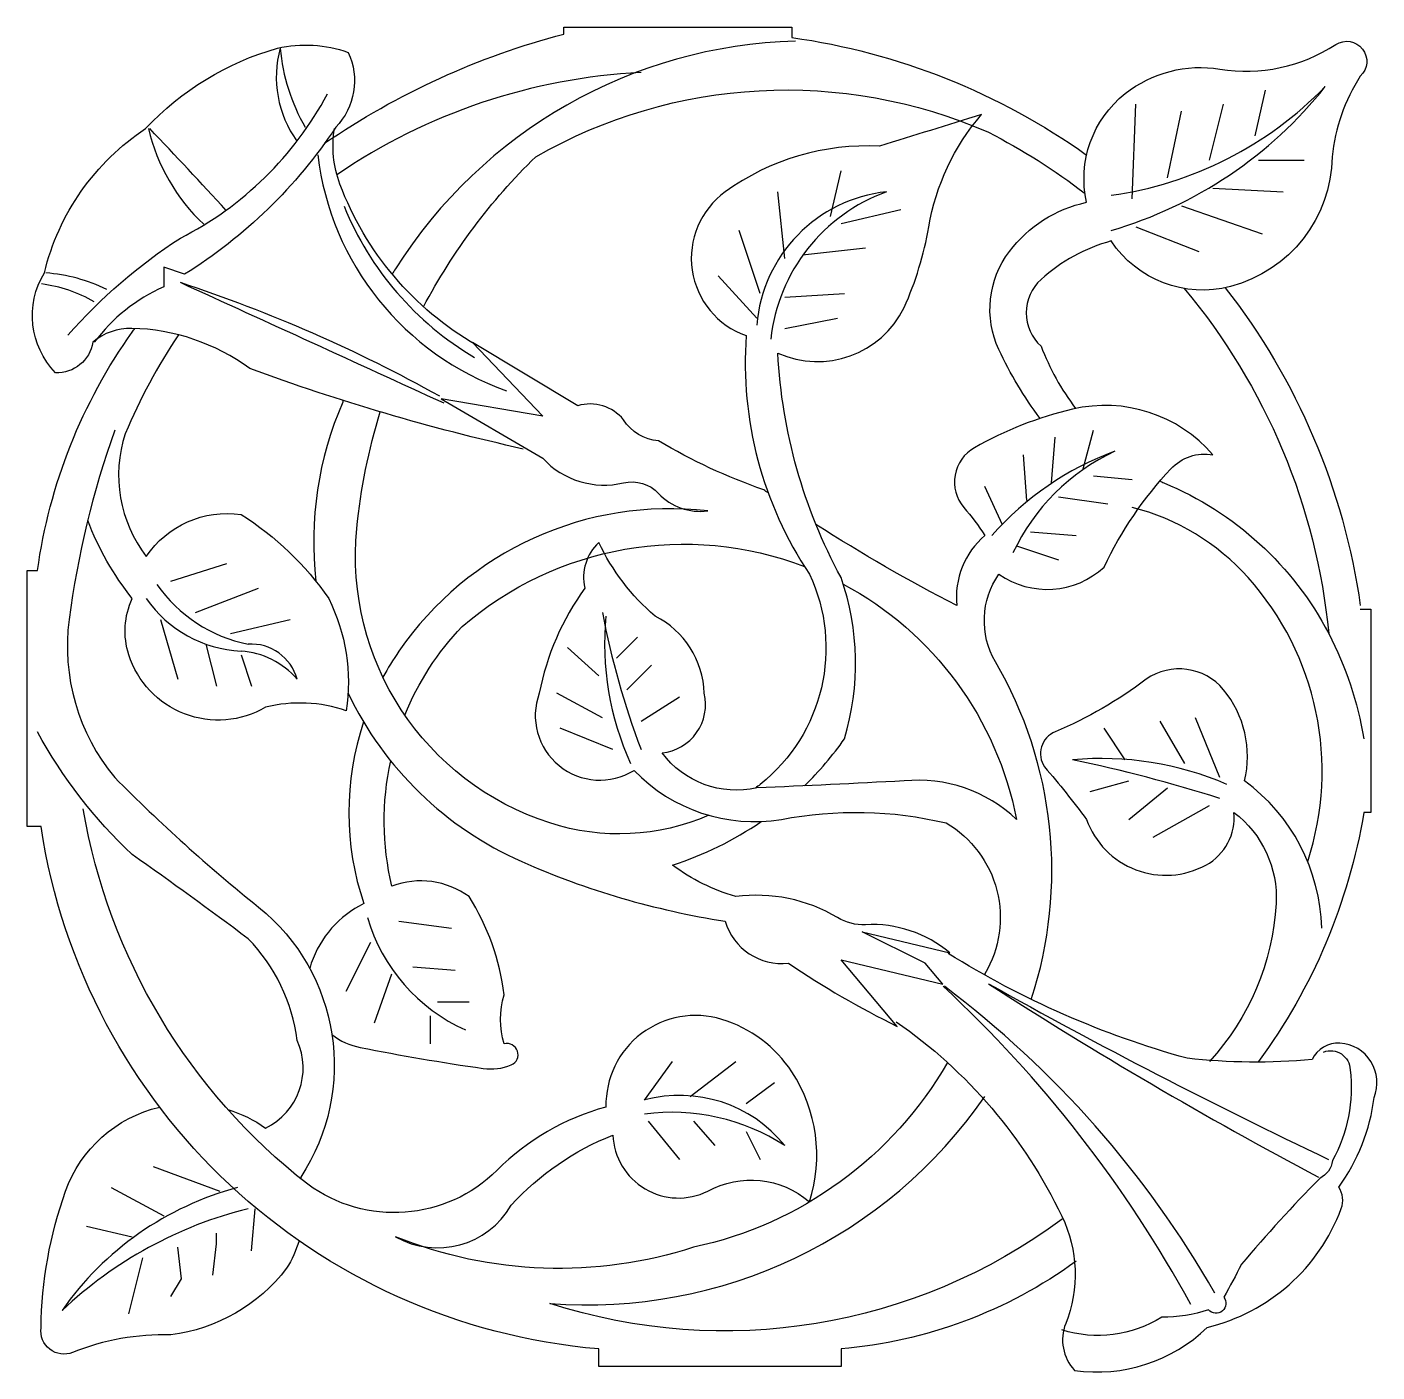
# Model space of a CAD drawing. Extents: x -101.27 to -92.24, y 60.53 to 69.53.
import ezdxf

# ---------------------------------------------------------------- set-up
doc = ezdxf.new("R2010")
doc.units = 0
doc.header["$MEASUREMENT"] = 0
doc.layers.add('ADP1DETAIL', color=7, linetype='CONTINUOUS')

msp = doc.modelspace()

# ---------------------------------------------------------------- linework, layer by layer
at = {"layer": 'ADP1DETAIL'}
for p, q in [((-93.0519, 68.7999), (-92.9815, 69.1049)), ((-93.8738, 68.3776), (-93.8503, 69.0111)), ((-93.6389, 68.5184), (-93.545, 68.9641)), ((-93.3572, 68.6357), (-93.2632, 69.0111)), ((-93.0284, 68.6357), (-92.7232, 68.6357)), ((-95.8931, 68.2603), (-95.8227, 68.5653)), ((-96.1984, 67.9788), (-96.2453, 68.4245)), ((-93.3337, 68.448), (-92.8641, 68.4245)), ((-95.8227, 68.2134), (-95.4235, 68.3072)), ((-93.545, 68.3307), (-93.0049, 68.143)), ((-96.3628, 67.7442), (-96.5036, 68.1665)), ((-93.8503, 68.1899), (-93.4276, 68.0257)), ((-96.081, 68.0023), (-95.6583, 68.0492)), ((-96.3862, 67.58), (-96.6445, 67.8615)), ((-96.1984, 67.7207), (-95.7992, 67.7442)), ((-96.1984, 67.5096), (-95.8462, 67.58)), ((-94.4138, 66.4773), (-94.3903, 66.7823)), ((-94.2025, 66.5712), (-94.132, 66.8292)), ((-94.5782, 66.36), (-94.6017, 66.665)), ((-94.132, 66.5242), (-93.8738, 66.5008)), ((-94.7426, 66.1958), (-94.86, 66.4539)), ((-94.3669, 66.3835), (-94.0381, 66.3365)), ((-94.5547, 66.1489), (-94.2494, 66.1254)), ((-94.6486, 66.055), (-94.3669, 65.9612)), ((-100.3076, 65.8204), (-99.9319, 65.9377)), ((-100.1432, 65.6093), (-99.7206, 65.7735)), ((-100.378, 65.5623), (-100.2606, 65.1635)), ((-99.9084, 65.4685), (-99.5092, 65.5623)), ((-97.3255, 65.3043), (-97.1846, 65.445)), ((-100.0728, 65.3981), (-100.0023, 65.1166)), ((-99.838, 65.3277), (-99.7675, 65.1166)), ((-97.4429, 65.187), (-97.6542, 65.3747)), ((-97.255, 65.0931), (-97.0907, 65.2574)), ((-97.4194, 64.9054), (-97.7247, 65.0697)), ((-97.1611, 64.882), (-96.9028, 65.0462)), ((-93.5215, 64.6005), (-93.6859, 64.882)), ((-93.2867, 64.5066), (-93.4511, 64.9054)), ((-97.349, 64.6943), (-97.7012, 64.8351)), ((-93.9207, 64.6239), (-94.0616, 64.8351)), ((-94.1555, 64.4128), (-93.8972, 64.4832)), ((-93.8972, 64.2251), (-93.6389, 64.4362)), ((-93.7329, 64.1078), (-93.3572, 64.3189)), ((-98.7813, 63.5447), (-98.4291, 63.4978)), ((-99.1335, 63.0755), (-98.9692, 63.404)), ((-98.9457, 62.8644), (-98.8283, 63.1928)), ((-98.6874, 63.2397), (-98.4056, 63.2163)), ((-98.523, 63.0051), (-98.3117, 63.0051)), ((-98.57, 62.7236), (-98.57, 62.9113)), ((-97.1376, 62.3482), (-96.9498, 62.6063)), ((-96.8324, 62.3717), (-96.5271, 62.6063)), ((-96.4567, 62.3248), (-96.2688, 62.4655)), ((-97.1141, 62.2075), (-96.9028, 61.9494)), ((-96.8089, 62.2075), (-96.668, 62.0432)), ((-96.4567, 62.1371), (-96.3628, 61.9494)), ((-100.425, 61.9025), (-99.9789, 61.7383)), ((-100.7068, 61.7617), (-100.3545, 61.574)), ((-99.7675, 61.3394), (-99.744, 61.621)), ((-100.8711, 61.5037), (-100.5659, 61.4333)), ((-100.0023, 61.3864), (-100.0023, 61.4567)), ((-100.2371, 61.1517), (-100.2606, 61.3629)), ((-100.0258, 61.1752), (-100.0023, 61.3864)), ((-100.5894, 60.9171), (-100.4954, 61.2925)), ((-100.3076, 61.0344), (-100.2371, 61.1517))]:
    msp.add_line(p, q, dxfattribs=at)
for points in [[(-99.2783, 68.7492, -0.085952), (-97.6777, 69.4803), (-97.6777, 69.5272), (-96.1514, 69.5272), (-96.1514, 69.4568, -0.120462), (-94.1792, 68.6703, 0.868472)], [(-97.9501, 66.7038, -0.03295), (-99.7797, 67.242, 0.1539), (-100.5691, 67.5111, 0.185003), (-100.8292, 67.4183, -0.380844), (-101.0799, 67.2141, -0.339338), (-101.1542, 67.8822, -0.189647), (-100.4762, 68.8473, -0.13704), (-99.594, 69.3855, -0.140461), (-99.1203, 69.3576, -0.307294), (-99.2039, 68.8566, -0.107193), (-100.2162, 67.873), (-100.3555, 67.9194), (-100.3555, 67.7894, 0.127236), (-100.8199, 67.4183, 1.999674)], [(-96.1279, 69.4334, 0.249738), (-98.8048, 67.9084, 0.003962), (-98.8263, 67.8737, 0.412768)], [(-94.4907, 66.9082, -0.050904), (-94.766, 67.3688, -0.27885), (-94.6956, 68.0257, -0.178743), (-94.179, 68.3542, -0.288559), (-93.9207, 69.0814, -0.210125), (-93.2867, 69.2457, 0.186937), (-92.5118, 69.4099, -0.920251), (-92.3475, 69.1987, 0.119061), (-92.5353, 68.6592, -0.33594), (-93.2163, 67.7911, -0.321606), (-94.0146, 68.0961, 0.115566), (-94.4843, 67.838, 0.4455), (-94.4843, 67.3923, 0.069663), (-94.2528, 66.9745, -0.175908)], [(-97.1611, 69.2222, 0.138273), (-99.1964, 68.5388, 0.24841)], [(-100.9963, 67.4647, -0.069278), (-100.2441, 68.1142, 0.153287), (-99.2596, 69.0793, -0.599188)], [(-98.6165, 67.6552, -0.078288), (-97.8655, 68.6592, -0.237516), (-94.8365, 68.8234, -0.045368), (-94.1897, 68.4135, 0.908042)], [(-96.0669, 64.4504, 0.046168), (-95.7992, 64.7647, 0.157555), (-95.8227, 65.8439, -0.111825), (-96.2453, 67.3454, 0.40424), (-95.4, 67.6503, 0.062304), (-95.2357, 68.1899, -0.13452), (-94.8834, 68.9407, 0.002191), (-95.5644, 68.7295, 0.171168), (-96.5976, 68.4245, 0.60634), (-96.4567, 67.4627, 0.167649), (-96.034, 65.8673, -0.346753), (-96.3628, 64.4597, -0.006867), (-96.3956, 64.4342, -0.353285)], [(-98.2659, 67.3997, -0.173072), (-99.176, 68.4761, -0.130438), (-99.2132, 68.8473, -0.851856)], [(-93.5265, 67.7775, -0.151425), (-92.5588, 65.4685, 0.908042)], [(-93.2515, 67.7828, -0.131457), (-92.3475, 65.6562, 0.868472)], [(-94.2494, 61.269, -0.136557), (-95.8227, 60.6825), (-95.8227, 60.5652), (-97.4429, 60.5652), (-97.4429, 60.6825, -0.346763), (-101.1764, 64.1782), (-101.2703, 64.1782), (-101.2703, 65.8908), (-101.1999, 65.8908, -0.121054), (-100.5659, 67.4861, -0.001451), (-100.5484, 67.5104)], [(-100.2566, 67.4679, 0.047628), (-100.6128, 66.8058, 0.24841), (-100.472, 65.9846, -0.286395), (-99.838, 66.2662, -0.100998), (-99.2509, 65.7031, -0.152738), (-99.1335, 64.9524, 0.145887), (-99.6736, 64.9758, -0.480363), (-100.5894, 65.3277, -0.187533), (-100.5659, 65.7031, -0.077393), (-100.864, 66.2265, -1.379566)], [(-96.3102, 66.4104, -0.000751), (-96.3393, 66.4304, -0.05112), (-97.0437, 66.7588, -0.235976), (-97.2785, 66.8996, 0.302556), (-97.5838, 66.9934), (-98.2882, 67.4157), (-97.8186, 66.9231), (-98.4995, 67.0404), (-97.8186, 66.6415, 0.270145), (-97.2785, 66.4773, -0.26801), (-97.0437, 66.4069, 0.240578), (-96.715, 66.2896, 0.27785), (-98.7813, 65.3512, 0.026917), (-98.8882, 65.1764, 0.196997)], [(-99.1548, 67.0285, 0.001146), (-99.157, 67.0169, 0.131786), (-99.3372, 65.8189, 0.06581)], [(-96.7072, 64.2529, -0.181759), (-97.7716, 64.2016, -0.353285), (-99.0631, 66.1723, -0.049503), (-98.9066, 66.9524, -0.237516)], [(-94.5492, 63.0213, 0.21417), (-94.7895, 65.2808, -0.291844), (-94.766, 65.8673, 0.35474), (-94.0616, 65.9143, -0.077179), (-93.6155, 66.5712, -0.254624), (-93.3337, 66.665, 0.279296), (-94.2729, 66.97, 0.071773), (-94.9304, 66.7119, 0.469949), (-95.0008, 66.3131, -0.029957), (-94.86, 66.1254, 0.246782), (-95.0478, 65.6562, -0.023184), (-95.9903, 66.1986, -0.05112)], [(-100.6833, 66.8292, 0.052991), (-100.9885, 65.5623, 0.208979), (-100.6833, 64.5066, 0.028264), (-99.7206, 63.6386, -0.387202), (-99.4388, 61.8321, -0.003889), (-99.4359, 61.82, -0.198637)], [(-93.6876, 66.4905, 0.004126), (-93.6624, 66.4773, -0.175908), (-92.5588, 65.4685, -0.080162), (-92.324, 64.7647, 0.849808)], [(-92.6997, 63.9436, 0.268104), (-93.0989, 65.8439, 0.148774), (-93.8738, 66.3131, -0.133095)], [(-98.7416, 64.9233, -0.094568), (-98.3587, 65.5154, -0.276027), (-96.0671, 65.918, 0.218698)], [(-95.8081, 65.7999, -0.22666), (-94.6486, 64.2251, 0.218698), (-95.4, 64.4832, -0.002266), (-96.3862, 64.4362, -0.296547), (-97.0202, 64.6708, 0.453038), (-96.7385, 65.0697, 0.276581), (-97.0672, 65.5858, -0.107461), (-97.4429, 66.0785, 0.273084), (-97.5368, 65.7735, 0.108619), (-97.8421, 65.0697, 0.714286), (-97.2081, 64.5535, 0.246525), (-96.2219, 64.2251, -0.106732), (-95.1183, 64.2016, -0.415274), (-94.86, 63.1928, -0.00081), (-94.8622, 63.1848, -0.175738)], [(-92.3475, 65.6327), (-92.277, 65.6327), (-92.277, 64.272), (-92.324, 64.272, -0.143049)], [(-92.6058, 63.4978, 0.232455), (-93.1224, 64.4832, 0.236253), (-93.2632, 65.0931, 0.390395), (-93.7798, 65.1635, -0.062231), (-94.3903, 64.8116, 0.471086), (-94.4608, 64.577, -0.016852), (-94.179, 64.2251, 0.460605), (-93.3806, 63.9201, 0.299562), (-93.1928, 64.272, -0.249276), (-92.911, 63.662, -0.173703), (-93.3572, 62.6063, 2.278971)], [(-99.1216, 65.0697, 0.178538), (-97.9595, 63.9436, 0.06581), (-96.5976, 63.5447, 0.364123), (-96.1749, 63.2632, 0.034319), (-95.447, 62.8409), (-95.8227, 63.2867), (-95.1417, 63.1224), (-95.2591, 63.2632), (-95.6818, 63.4743), (-95.0948, 63.3336, 0.188702), (-95.6583, 63.5213, -0.149244), (-95.8462, 63.5682, 0.169484), (-96.5271, 63.709, -0.091025), (-96.9498, 63.9201, 0.074083), (-96.3573, 64.2114, 0.157555)], [(-99.0178, 64.8773, 0.163846), (-99.0161, 63.662, 0.196997), (-99.3683, 63.2632, 0.02074), (-99.3786, 63.2291, 0.013592)], [(-99.9256, 62.2845, -0.080306), (-99.6736, 62.1606, 0.406391), (-99.4623, 62.7471, 0.163699), (-99.791, 63.4274, 0.007387), (-100.5659, 63.9905, -0.080376), (-101.1999, 64.8116, -1.68022)], [(-99.2293, 62.7859, 0.123134), (-99.0396, 62.7001, 0.013592), (-98.2178, 62.5594, 0.134145), (-98.0299, 62.5828, 0.933338), (-98.0769, 62.7236, -0.145899), (-98.0769, 63.0521, 0.109845), (-98.3117, 63.709, 0.252471), (-98.8283, 63.7793, -0.112796), (-98.8364, 64.6172, -0.276027)], [(-95.11, 62.5988, -0.212303), (-96.8089, 61.3629, -0.175738), (-98.8048, 61.4333, 0.412671), (-98.0299, 61.6444, -0.113077), (-97.349, 62.1136, 0.543705), (-96.715, 61.7383, -0.310324), (-96.034, 61.6679, 0.227022), (-96.1514, 62.5359, 0.17516), (-96.621, 62.8878, 0.510605), (-97.3959, 62.3013, 0.129817), (-98.1238, 61.879, -0.370706), (-99.3918, 61.7852, -0.186985), (-100.8946, 64.2955, -1.185956)], [(-92.324, 64.272, -0.117916), (-93.0284, 62.6063, -0.000167), (-93.0318, 62.6017, -0.136557)], [(-95.4527, 62.8722, -0.129412), (-94.3445, 61.5706, -0.209277), (-94.3191, 60.8522, 0.289953), (-94.2599, 60.5394, 0.232808), (-93.3717, 60.8268, 0.24939), (-92.475, 61.6213, 0.241625), (-92.4919, 61.765, 0.126938), (-92.255, 62.365, 0.511147), (-92.4835, 62.7285, 0.308235), (-92.6696, 62.6186, -0.050081), (-93.507, 62.6271, -0.071563), (-95.1058, 63.3286, -3.501603)], [(-92.5934, 62.6693, -0.519753), (-92.4158, 62.551, -0.158823), (-92.5342, 61.9425, -0.25723), (-92.6188, 61.8241, 0.017515), (-93.1433, 61.2494, -0.017344), (-93.2617, 61.0296, -0.999842), (-93.3632, 60.9451, -0.085107), (-93.6762, 60.8944, -0.21941), (-94.3445, 60.8099, -6.481177)], [(-94.3434, 61.5506, -0.24244), (-97.7716, 60.9875, 0.266976), (-94.86, 62.3717, 0.283289)], [(-99.45, 61.4064, -0.063334), (-99.5327, 61.2221, -0.198637), (-100.3076, 60.7764, 0.103782), (-100.9651, 60.6591, -0.575221), (-101.1764, 60.8233, -0.082372), (-101.012, 61.7383, -0.255452), (-100.3822, 62.3002, 0.406391)]]:
    msp.add_lwpolyline(points, format="xyb", dxfattribs=at)
for centre, radius, start, end in [((-98.8726, 69.1906), 0.7293, 164.50242, 215.82349), ((-98.3141, 69.4932), 1.2659, 184.88371, 210.19619), ((-94.8076, 70.8947), 2.8411, 286.20656, 321.55964), ((-94.3594, 70.8542), 2.4772, 277.99964, 315.83898), ((-99.2174, 69.139), 1.2741, 193.2361, 227.00997), ((-100.4577, 68.8473), 0, 0, 206.47219), ((-124.3106, 46.0714), 32.9871, 42.36513, 43.6657), ((-97.4207, 68.901), 1.9178, 186.88975, 250.47872), ((-95.4147, 67.4553), 0.9747, 96.05186, 175.42589), ((-95.1182, 67.3132), 1.1808, 109.75976, 173.87714), ((-97.2114, 69.1169), 2.0914, 202.17079, 239.42675), ((-101.232, 66.7573), 1.1283, 63.93957, 85.5756), ((-101.2878, 66.8949), 0.9203, 59.43844, 82.82005), ((-650.4831, -1137.2368), 1324.7333, 65.374188, 65.4581158), ((-103.3645, 58.3325), 9.9849, 60.89248, 71.78918), ((-93.2809, 64.7704), 2.0454, 110.32062, 138.51066), ((-93.3932, 65.4091), 1.4122, 115.0486, 154.90134), ((-99.5942, 66.366), 0.9877, 215.18072, 258.50811), ((-99.7955, 66.1748), 0.8247, 214.88576, 267.04754), ((-92.1093, 66.6144), 5.4044, 190.71807, 200.81044), ((-95.4812, 65.3988), 1.9238, 174.42222, 204.51866), ((-99.8731, 64.8109), 0.5414, 40.63356, 86.27638), ((-99.7711, 65.0784), 0.3203, 15.4044, 93.5676), ((-94.0784, 62.5154), 2.1175, 66.66667, 95.26989), ((-96.3344, 54.7326), 10.1038, 72.44425, 78.22749), ((-97.8508, 63.9049), 1.1905, 196.43121, 245.99026), ((-100.8135, 56.9817), 8.3507, 28.59873, 47.19977), ((-99.2026, 57.6955), 6.7735, 29.73454, 53.05319), ((-95.1312, 63.1088), 0, 0, 286.10638), ((-78.7884, 87.9921), 29.5945, 237.16509, 242.12033), ((-76.213, 96.4046), 38.1348, 240.76953, 244.61791), ((-96.9028, 61.4726), 0.9066, 39.00955, 105.01154), ((-96.9566, 60.8649), 1.4012, 57.23851, 97.42215), ((-99.325, 59.7448), 2.087, 104.8937, 145.04331), ((-99.113, 58.9023), 2.8019, 104.00391, 133.32623)]:
    msp.add_arc(centre, radius, start, end, dxfattribs=at)

doc.saveas('drawing.dxf')
